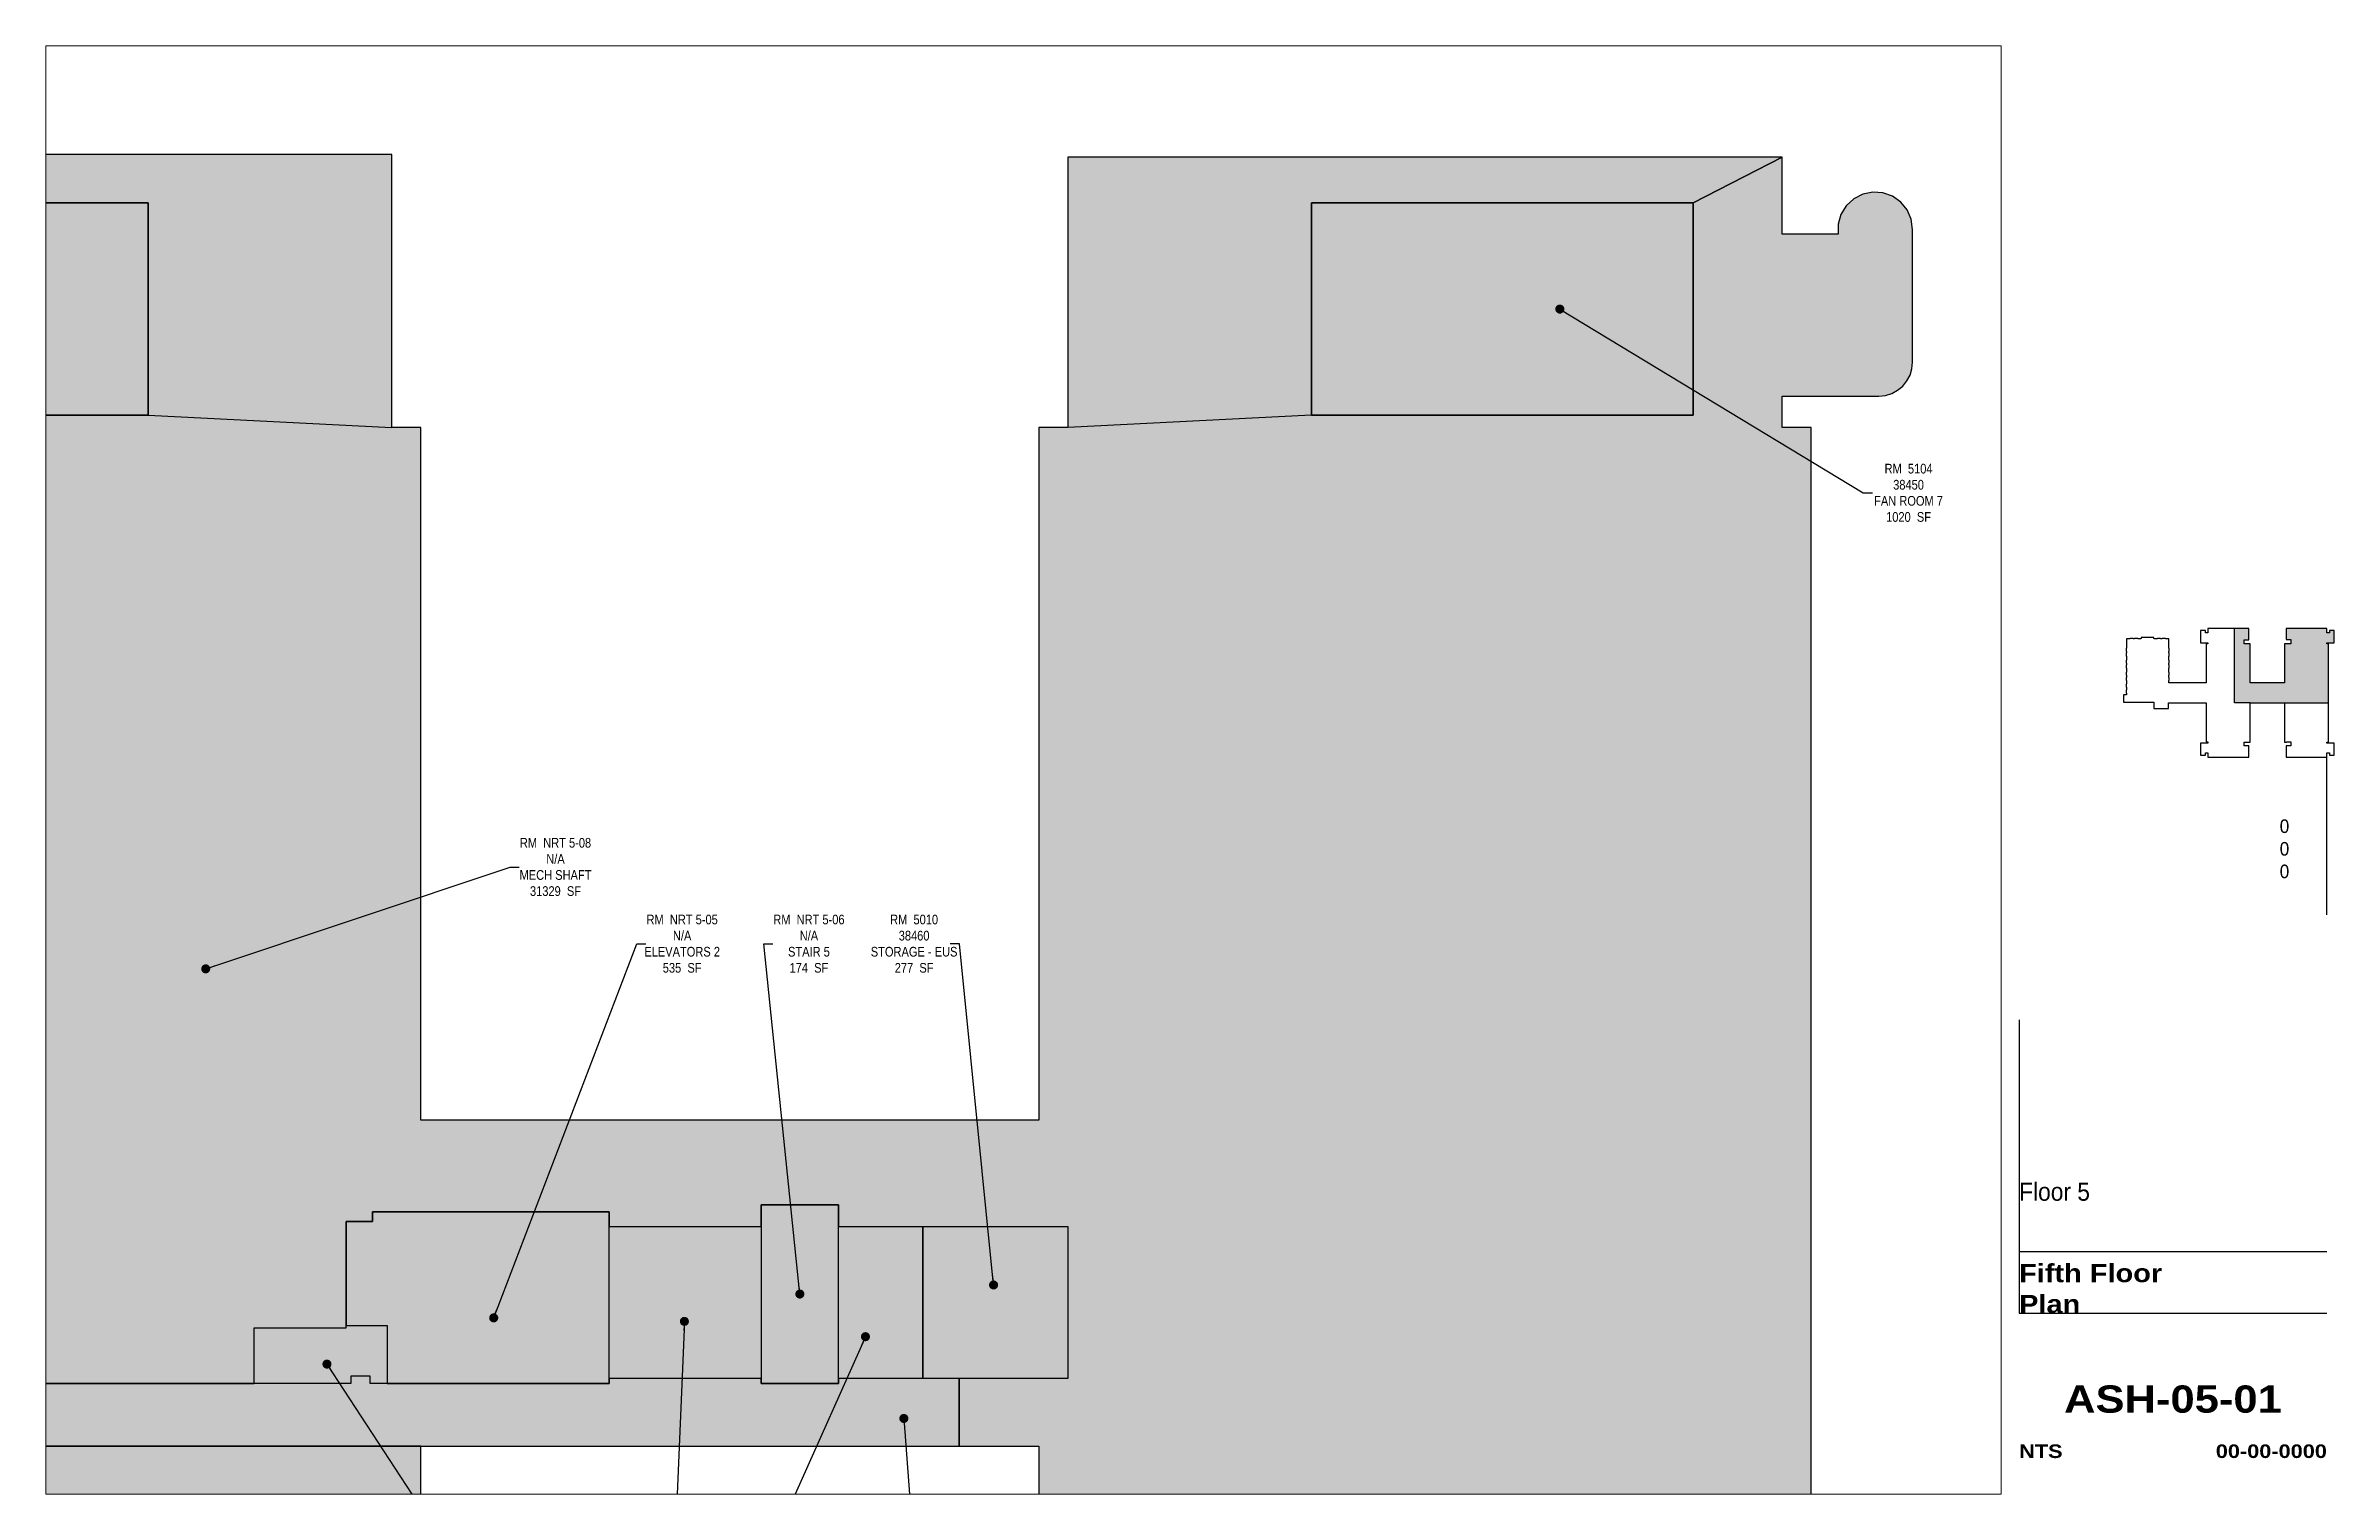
# Paper-space layout '01 new' of a CAD drawing. Header units: inches. Extents: x 0.7 to 16.6, y 0.5 to 10.5.
# The model-space entities are those that its viewports show. They can reach past a viewport. Long polylines and large blocks are cut down to what shows.
import ezdxf
from ezdxf.enums import TextEntityAlignment as Align

# ---------------------------------------------------------------- set-up
doc = ezdxf.new("R2010")
doc.units = ezdxf.units.IN
doc.header["$MEASUREMENT"] = 0
doc.layers.get('Defpoints').update_dxf_attribs({"color": 31})
for name, color, linetype in [('0-LABEL', 3, 'Continuous'), ('1-NRT', 200, 'Continuous'), ('1-NRT-PTN', 253, 'Continuous'), ('3-FCM', 190, 'Continuous'), ('3-FCM-PTN', 9, 'Continuous'), ('4-OCC', 6, 'Continuous'), ('4-OCC-PTN', 95, 'Continuous'), ('T-5', 5, 'Continuous'), ('T-8', 8, 'Continuous')]:
    doc.layers.add(name, color=color, linetype=linetype)
doc.styles.add('Arial90', font='arial.ttf', dxfattribs={"width": 0.9})
doc.styles.add('ArialBlack', font='')
doc.styles.add('ArialN', font='ARIALN.TTF')
doc.styles.get('ArialBlack').set_extended_font_data('Arial Black')
doc.dimstyles.new('AB-195', dxfattribs={"dimscale": 195, "dimtxt": 0.070312, "dimasz": 0.0625, "dimexe": 0.0625, "dimexo": 0.125, "dimgap": 0.25, "dimtad": 0, "dimdec": 4, "dimrnd": 0.0625, "dimzin": 0, "dimdsep": 46, "dimlunit": 4, "dimtxsty": 'ArialN', "dimblk": 'ARCHTICK', "dimcen": 0.0625, "dimclrd": 256, "dimclre": 256, "dimclrt": 256, "dimadec": 0, "dimazin": 0, "dimtfac": 1, "dimtdec": 4, "dimtofl": 0, "dimtmove": 2, "dimatfit": 3, "dimldrblk": 'DOT', "dimfxl": 0, "dimfrac": 2, "dimtolj": 1, "dimtzin": 0, "dimlwd": -1, "dimlwe": -1, "dimarcsym": 0})

# ---------------------------------------------------------------- blocks, each defined once
blk = doc.blocks.new('sheettext_11x17_occ')
at = {"layer": 'Defpoints'}
for p, q in [((0, 3.276), (0, 1.251)), ((0, 1.676), (2.125, 1.676)), ((0, 1.251), (2.125, 1.251))]:
    blk.add_line(p, q, dxfattribs=at)
at = {"style": 'Arial90', "width": 0.9}
for tag, p in [('INTERIORGROSSAREA', (1.865, 4.565)), ('USEABLEAREA', (1.865, 4.409)), ('COMMONAREA', (1.865, 4.253))]:
    blk.add_attdef(tag, text='', height=0.0938, dxfattribs=at).set_placement(p, align=Align.RIGHT)
blk.add_attdef('FLOOR', text='', height=0.125, dxfattribs=at).set_placement((0, 2.151), align=Align.TOP_LEFT)
at = {"layer": 'T-8', "style": 'ArialBlack'}
for tag, p, height in [('TITLE_1', (0, 1.464), 0.125), ('TITLE_2', (0, 1.251), 0.125), ('SCALE', (0, 0.25), 0.0938)]:
    blk.add_attdef(tag, p, '', height=height, dxfattribs=at)
blk.add_attdef('DWG#', text='', height=0.188, dxfattribs=at).set_placement((1.062, 0.751), align=Align.TOP_CENTER)
blk.add_attdef('DATE', text='', height=0.0938, dxfattribs=at).set_placement((2.125, 0.25), align=Align.RIGHT)
blk = doc.blocks.new('_ArchTick')
at = {"const_width": 0.15}
blk.add_lwpolyline([(-0.5, -0.5), (0.5, 0.5)], dxfattribs=at)
blk = doc.blocks.new('_Dot')
at = {"lineweight": -2}
blk.add_line((-0.5, 0), (-1, 0), dxfattribs=at)
at = {"const_width": 0.5}
blk.add_lwpolyline([(-0.25, 0, 1), (0.25, 0, 1)], format="xyb", close=True, dxfattribs=at)

msp = doc.modelspace()

# ---------------------------------------------------------------- hatches: boundary and pattern name
at = {"layer": '1-NRT-PTN'}
h = msp.add_hatch(color=256, dxfattribs=at)
h.paths.add_polyline_path([(4948.3, 3292), (4948.3, 3080.7), (5422.8, 3080.7), (5422.8, 3155.5), (5546.3, 3155.5), (5546.3, 3298.5), (5582, 3298.5), (5582, 3311.5), (5900.5, 3311.5), (5900.5, 3292), (6105.3, 3292), (6105.3, 3321.2), (6209.3, 3321.2), (6209.3, 3292), (6518, 3292), (6518, 3087.2), (6371.8, 3087.2), (6371.8, 2996.2), (6479, 2996.2), (6479, 2034.2), (6518, 2034.2), (6846.3, 2018), (7359.8, 2018), (7359.8, 1732), (7480, 1667), (7480, 1774.2), (7554.7, 1774.2), (7554.7, 1767.7, 1), (7655.5, 1767.7), (7655.5, 1946.5, 0.414214), (7610, 1992), (7480, 1992), (7480, 2031), (7519, 2031), (7519, 4367.7), (7480, 4367.7), (7480, 4410), (7610, 4410, 0.414214), (7655.5, 4455.5), (7655.5, 4634.3, 1.066888), (7555.2, 4627.7), (7480, 4627.7), (7480, 4731.7), (7359.8, 4670), (7359.8, 4384), (6846.3, 4384), (6518, 4367.7), (6479, 4367.7), (6479, 3435), (5647, 3435), (5647, 4367.7), (5608, 4367.7), (5279.8, 4384), (4766.3, 4384), (4766.3, 4670), (4646, 4735), (4646, 4627.7), (4571.3, 4627.7), (4571.3, 4634.3, 1.000001), (4470.5, 4634.3), (4470.5, 4455.5, 0.414214), (4516, 4410), (4646, 4410), (4646, 4367.7), (4607, 4367.7), (4607, 3435), (4607, 3428.5), (4648, 3428.5), (4648, 3411), (4654, 3411), (4654, 3318), (4646, 3318), (4646, 3292), (4678.5, 3292)])
h.paths.add_polyline_path([(5608, 4367.7), (5608, 4735), (4646, 4735), (4766.3, 4670), (5279.8, 4670), (5279.8, 4384)], flags=16)
h.paths.add_polyline_path([(6518, 4367.7), (6846.3, 4384), (6846.3, 4670), (7359.8, 4670), (7480, 4731.7), (6518, 4731.7)], flags=16)
h.paths.add_polyline_path([(6846.3, 2018), (6518, 2034.2), (6518, 1667), (7480, 1667), (7359.8, 1732), (6846.3, 1732)], flags=17)
for points in [[(5900.5, 3080.7), (5900.5, 3311.5), (5582, 3311.5), (5582, 3298.5), (5546.3, 3298.5), (5546.3, 3158.7), (5601.5, 3158.7), (5601.5, 3080.7)], [(6105.3, 3321.2), (6105.3, 3165.2), (6105.3, 3080.7), (6209.3, 3080.7), (6209.3, 3321.2)], [(5647, 2996.2), (3712, 2996.2), (3712, 2989.7), (3712, 2967), (4607, 2967), (4607, 2034.2), (4646, 2034.2), (4766.3, 2018), (5279.8, 2018), (5279.8, 1732), (4766.3, 1732), (4766.3, 1667), (5608, 1667), (5608, 2034.2), (5647, 2034.2)]]:
    msp.add_hatch(color=256, dxfattribs=at).paths.add_polyline_path(points)
at = {"layer": '3-FCM-PTN'}
msp.add_hatch(color=256, dxfattribs=at).paths.add_polyline_path([(4675.3, 2996.2), (6371.8, 2996.2), (6371.8, 3087.2), (6209.3, 3087.2), (6209.3, 3080.7), (6105.3, 3080.7), (6105.3, 3087.2), (5900.5, 3087.2), (5900.5, 3080.7), (5578.8, 3080.7), (5578.8, 3090.5), (5552.8, 3090.5), (5552.8, 3080.7), (4675.3, 3080.7)])
at = {"layer": '4-OCC-PTN'}
for color, points in [(55, [(4766.3, 4670), (4766.3, 4384), (5279.8, 4384), (5279.8, 4670)]), (55, [(6846.3, 4384), (7359.8, 4384), (7359.8, 4670), (6846.3, 4670)]), (222, [(5900.5, 3292), (6105.3, 3292), (6105.3, 3087.2), (5900.5, 3087.2)]), (55, [(6323, 3292), (6323, 3087.2), (6209.3, 3087.2), (6209.3, 3292)]), (51, [(6323, 3292), (6518, 3292), (6518, 3087.2), (6323, 3087.2)]), (55, [(5546.3, 3155.5), (5422.8, 3155.5), (5422.8, 3080.7), (5552.8, 3080.7), (5552.8, 3090.5), (5578.8, 3090.5), (5578.8, 3080.7), (5601.5, 3080.7), (5601.5, 3158.7), (5546.3, 3158.7)])]:
    msp.add_hatch(color=color, dxfattribs=at).paths.add_polyline_path(points)

# ---------------------------------------------------------------- linework, layer by layer
at = {"layer": '1-NRT'}
msp.add_lwpolyline([(7519, 2031), (7519, 4367.7), (7480, 4367.7), (7480, 4410), (7610, 4410, 0.414214), (7655.5, 4455.5), (7655.5, 4634.3, 1.066888), (7555.2, 4627.7), (7480, 4627.7), (7480, 4731.7), (7359.8, 4670), (7359.8, 4384), (6846.3, 4384), (6846.3, 4670), (7359.8, 4670), (7480, 4731.7), (6518, 4731.7), (6518, 4367.7), (6479, 4367.7), (6479, 3435), (6479, 3435), (5647, 3435), (5647, 4367.7), (5608, 4367.7), (5608, 4735), (4646, 4735)], format="xyb", dxfattribs=at)
for points in [[(4766.3, 4670), (5279.8, 4670), (5279.8, 4384), (4766.3, 4384)], [(4948.3, 3080.7), (5422.8, 3080.7), (5422.8, 3155.5), (5546.3, 3155.5), (5546.3, 3298.5), (5582, 3298.5), (5582, 3311.5), (5900.5, 3311.5), (5900.5, 3292), (6105.3, 3292), (6105.3, 3321.2), (6209.3, 3321.2), (6209.3, 3292), (6518, 3292), (6518, 3087.2), (6371.8, 3087.2), (6371.8, 2996.2), (6371.8, 2996.2), (6479, 2996.2), (6479, 2034.2)], [(5647, 2034.2), (5647, 2996.2), (5647, 2996.2), (3712, 2996.2)]]:
    msp.add_lwpolyline(points, dxfattribs=at)
for points in [[(5900.5, 3080.7), (5900.5, 3311.5), (5582, 3311.5), (5582, 3298.5), (5546.3, 3298.5), (5546.3, 3158.7), (5601.5, 3158.7), (5601.5, 3080.7)], [(6105.3, 3321.2), (6105.3, 3165.2), (6105.3, 3165.2), (6105.3, 3080.7), (6209.3, 3080.7), (6209.3, 3321.2)]]:
    msp.add_lwpolyline(points, close=True, dxfattribs=at)
at = {"layer": '1-NRT-PTN'}
for p, q in [((5279.8, 4384), (5608, 4367.7)), ((6846.3, 4384), (6518, 4367.7))]:
    msp.add_line(p, q, dxfattribs=at)
at = {"layer": '3-FCM'}
msp.add_lwpolyline([(4675.3, 2996.2), (6371.8, 2996.2), (6371.8, 3087.2), (6209.3, 3087.2), (6209.3, 3080.7), (6105.3, 3080.7), (6105.3, 3087.2), (5900.5, 3087.2), (5900.5, 3080.7), (5578.8, 3080.7), (5578.8, 3090.5), (5552.8, 3090.5), (5552.8, 3080.7), (4675.3, 3080.7)], close=True, dxfattribs=at)
at = {"layer": '4-OCC'}
for points in [[(4766.3, 4670), (4766.3, 4670), (4766.3, 4384), (5279.8, 4384), (5279.8, 4670)], [(4766.3, 4384), (5279.8, 4384), (5279.8, 4670), (4766.3, 4670)], [(6846.3, 4384), (7359.8, 4384), (7359.8, 4670), (6846.3, 4670)], [(6846.3, 4384), (7359.8, 4384), (7359.8, 4670), (6846.3, 4670)], [(5900.5, 3292), (6105.3, 3292), (6105.3, 3087.2), (5900.5, 3087.2)], [(6323, 3292), (6323, 3087.2), (6209.3, 3087.2), (6209.3, 3292)], [(6323, 3292), (6518, 3292), (6518, 3087.2), (6323, 3087.2)]]:
    msp.add_lwpolyline(points, close=True, dxfattribs=at)
msp.add_lwpolyline([(5422.8, 3080.7), (5422.8, 3155.5), (5546.3, 3155.5), (5546.3, 3158.7), (5601.5, 3158.7), (5601.5, 3080.7), (5578.8, 3080.7), (5578.8, 3090.5), (5552.8, 3090.5), (5552.8, 3080.7), (5422.8, 3080.7)], dxfattribs=at)

# ---------------------------------------------------------------- texts
at = {"layer": '0-LABEL', "char_height": 13, "attachment_point": 5, "style": 'ArialN'}
for s, insert in [('RM  5104\\P38450\\PFAN ROOM 7\\P1020  SF', (7650, 4279.6)), ('RM  NRT 5-08\\PN/A\\PMECH SHAFT\\P31329  SF', (5828.3, 3775.9)), ('RM  NRT 5-05\\PN/A\\PELEVATORS 2\\P535  SF', (5998.8, 3672.6)), ('RM  NRT 5-06\\PN/A\\PSTAIR 5\\P174  SF', (6169.5, 3672.6)), ('RM  5010\\P38460\\PSTORAGE - EUS\\P277  SF', (6311.1, 3672.6))]:
    msp.add_mtext(s, dxfattribs=dict(at, insert=insert))

# ---------------------------------------------------------------- leaders
at = {"layer": '0-LABEL', "annotation_type": 0, "has_hookline": 1}
for points, hookline_direction, text_width in [([(7180.5, 4527), (7589.1, 4279.6), (7601.3, 4279.6)], 0, 90.7), ([(5357.4, 3638.8), (5767.3, 3775.9), (5779.5, 3775.9)], 0, 95.4), ([(5745.1, 3168.9), (5937.9, 3672.6), (5950.1, 3672.6)], 0, 99.8), ([(6157.3, 3201), (6108.6, 3672.6), (6120.8, 3672.6)], 0, 94.1), ([(6418.1, 3213.2), (6372, 3672.6), (6359.8, 3672.6)], 1, 115.2), ([(6001.8, 3164.2), (5988.5, 2852.1), (5976.3, 2852.1)], 1, 91.8), ([(6245.6, 3143.6), (6115.8, 2852.1), (6103.6, 2852.1)], 1, 188), ([(5520.6, 3106.7), (5686.8, 2852.1), (5699, 2852.1)], 0, 83.6), ([(6297.3, 3033.5), (6310.7, 2852.1), (6322.9, 2852.1)], 0, 93.7)]:
    msp.add_leader(points, dimstyle='AB-195', dxfattribs=dict(at, hookline_direction=hookline_direction, text_width=text_width))

psp = doc.layouts.new('01 new')

# ---------------------------------------------------------------- hatches: boundary and pattern name
at = {"layer": 'T-8'}
psp.add_hatch(color=256, dxfattribs=at).paths.add_polyline_path([(16.511, 6.371), (16.5, 6.371), (16.5, 6.379), (16.551, 6.379), (16.551, 6.462), (16.518, 6.462), (16.518, 6.446), (16.5, 6.446), (16.5, 6.477), (16.219, 6.477), (16.219, 6.401), (16.25, 6.401), (16.25, 6.372), (16.208, 6.372), (16.208, 6.102), (15.971, 6.102), (15.971, 6.371), (15.929, 6.371), (15.929, 6.399), (15.96, 6.399), (15.96, 6.477), (15.861, 6.477), (15.861, 5.963), (15.971, 5.963), (16.208, 5.963), (16.511, 5.963)])

# ---------------------------------------------------------------- linework, layer by layer
at = {"layer": 'Defpoints'}
psp.add_line((16.5, 4.501), (16.5, 5.588), dxfattribs=at)
at = {"layer": 'T-8'}
for p, q in [((15.861, 5.963), (15.861, 6.477)), ((15.971, 5.963), (15.861, 5.963)), ((16.208, 5.963), (16.511, 5.963))]:
    psp.add_line(p, q, dxfattribs=at)
psp.add_lwpolyline([(15.096, 5.968), (15.306, 5.968), (15.306, 5.924), (15.407, 5.924), (15.407, 5.963), (15.667, 5.963), (15.667, 5.694), (15.679, 5.694), (15.679, 5.686), (15.628, 5.686), (15.628, 5.603), (15.661, 5.603), (15.661, 5.619), (15.679, 5.619), (15.679, 5.588), (15.96, 5.588), (15.96, 5.666), (15.929, 5.666), (15.929, 5.693), (15.971, 5.693), (15.971, 5.963), (16.208, 5.963), (16.208, 5.693), (16.221, 5.693), (16.221, 5.695), (16.25, 5.695), (16.25, 5.666), (16.219, 5.666), (16.219, 5.588), (16.5, 5.588), (16.5, 5.619), (16.518, 5.619), (16.518, 5.603), (16.551, 5.603), (16.551, 5.686), (16.5, 5.686), (16.5, 5.693), (16.511, 5.693), (16.511, 6.371), (16.5, 6.371), (16.5, 6.379), (16.551, 6.379), (16.551, 6.462), (16.518, 6.462), (16.518, 6.446), (16.5, 6.446), (16.5, 6.477), (16.219, 6.477), (16.219, 6.401), (16.25, 6.401), (16.25, 6.372), (16.208, 6.372), (16.208, 6.102), (15.971, 6.102), (15.971, 6.371), (15.929, 6.371), (15.929, 6.399), (15.96, 6.399), (15.96, 6.477), (15.679, 6.477), (15.679, 6.446), (15.661, 6.446), (15.661, 6.462), (15.628, 6.462), (15.628, 6.379), (15.679, 6.379), (15.679, 6.371), (15.667, 6.371), (15.667, 6.102), (15.408, 6.102), (15.408, 6.119), (15.411, 6.119), (15.411, 6.139), (15.408, 6.139), (15.408, 6.155), (15.411, 6.155), (15.411, 6.176), (15.408, 6.176), (15.408, 6.202), (15.411, 6.202), (15.411, 6.225), (15.408, 6.225), (15.408, 6.237), (15.411, 6.237), (15.411, 6.259), (15.408, 6.259), (15.408, 6.286), (15.411, 6.286), (15.411, 6.308), (15.408, 6.308), (15.408, 6.319), (15.411, 6.319), (15.411, 6.342), (15.408, 6.342), (15.408, 6.406), (15.385, 6.406), (15.385, 6.408), (15.363, 6.408), (15.363, 6.406), (15.352, 6.406), (15.352, 6.408), (15.33, 6.408), (15.33, 6.406), (15.308, 6.406), (15.308, 6.408), (15.306, 6.408), (15.306, 6.414), (15.217, 6.414), (15.217, 6.408), (15.216, 6.408), (15.216, 6.406), (15.195, 6.406), (15.195, 6.408), (15.172, 6.408), (15.172, 6.406), (15.163, 6.406), (15.163, 6.408), (15.141, 6.408), (15.141, 6.406), (15.116, 6.406), (15.116, 6.342), (15.113, 6.342), (15.113, 6.319), (15.116, 6.319), (15.116, 6.308), (15.113, 6.308), (15.113, 6.286), (15.116, 6.286), (15.116, 6.259), (15.113, 6.259), (15.113, 6.237), (15.116, 6.237), (15.116, 6.225), (15.113, 6.225), (15.113, 6.202), (15.116, 6.202), (15.116, 6.176), (15.113, 6.176), (15.113, 6.155), (15.116, 6.155), (15.116, 6.139), (15.113, 6.139), (15.113, 6.119), (15.116, 6.119), (15.116, 6.096), (15.113, 6.096), (15.113, 6.072), (15.116, 6.072), (15.116, 6.053), (15.113, 6.053), (15.113, 6.03), (15.116, 6.03), (15.116, 6.019), (15.096, 6.019)], close=True, dxfattribs=at)

# ---------------------------------------------------------------- block references
at = {"layer": 'T-5'}
psp.add_blockref('sheettext_11x17_occ', (14.375, 0.5), dxfattribs=at).add_auto_attribs({'FLOOR': 'Floor 5', 'TITLE_1': 'Fifth Floor', 'TITLE_2': 'Plan', 'DWG#': 'ASH-05-01', 'SCALE': 'NTS', 'DATE': '00-00-0000', 'COMMONAREA': '0', 'USEABLEAREA': '0', 'INTERIORGROSSAREA': '0'})

# ---------------------------------------------------------------- viewports
at = {"layer": 'Defpoints'}
psp.add_viewport(center=(7.5, 5.5), size=(13.5, 10), view_center_point=(6458.25, 3906.5), view_height=1950, dxfattribs=at)

doc.saveas('drawing.dxf')
